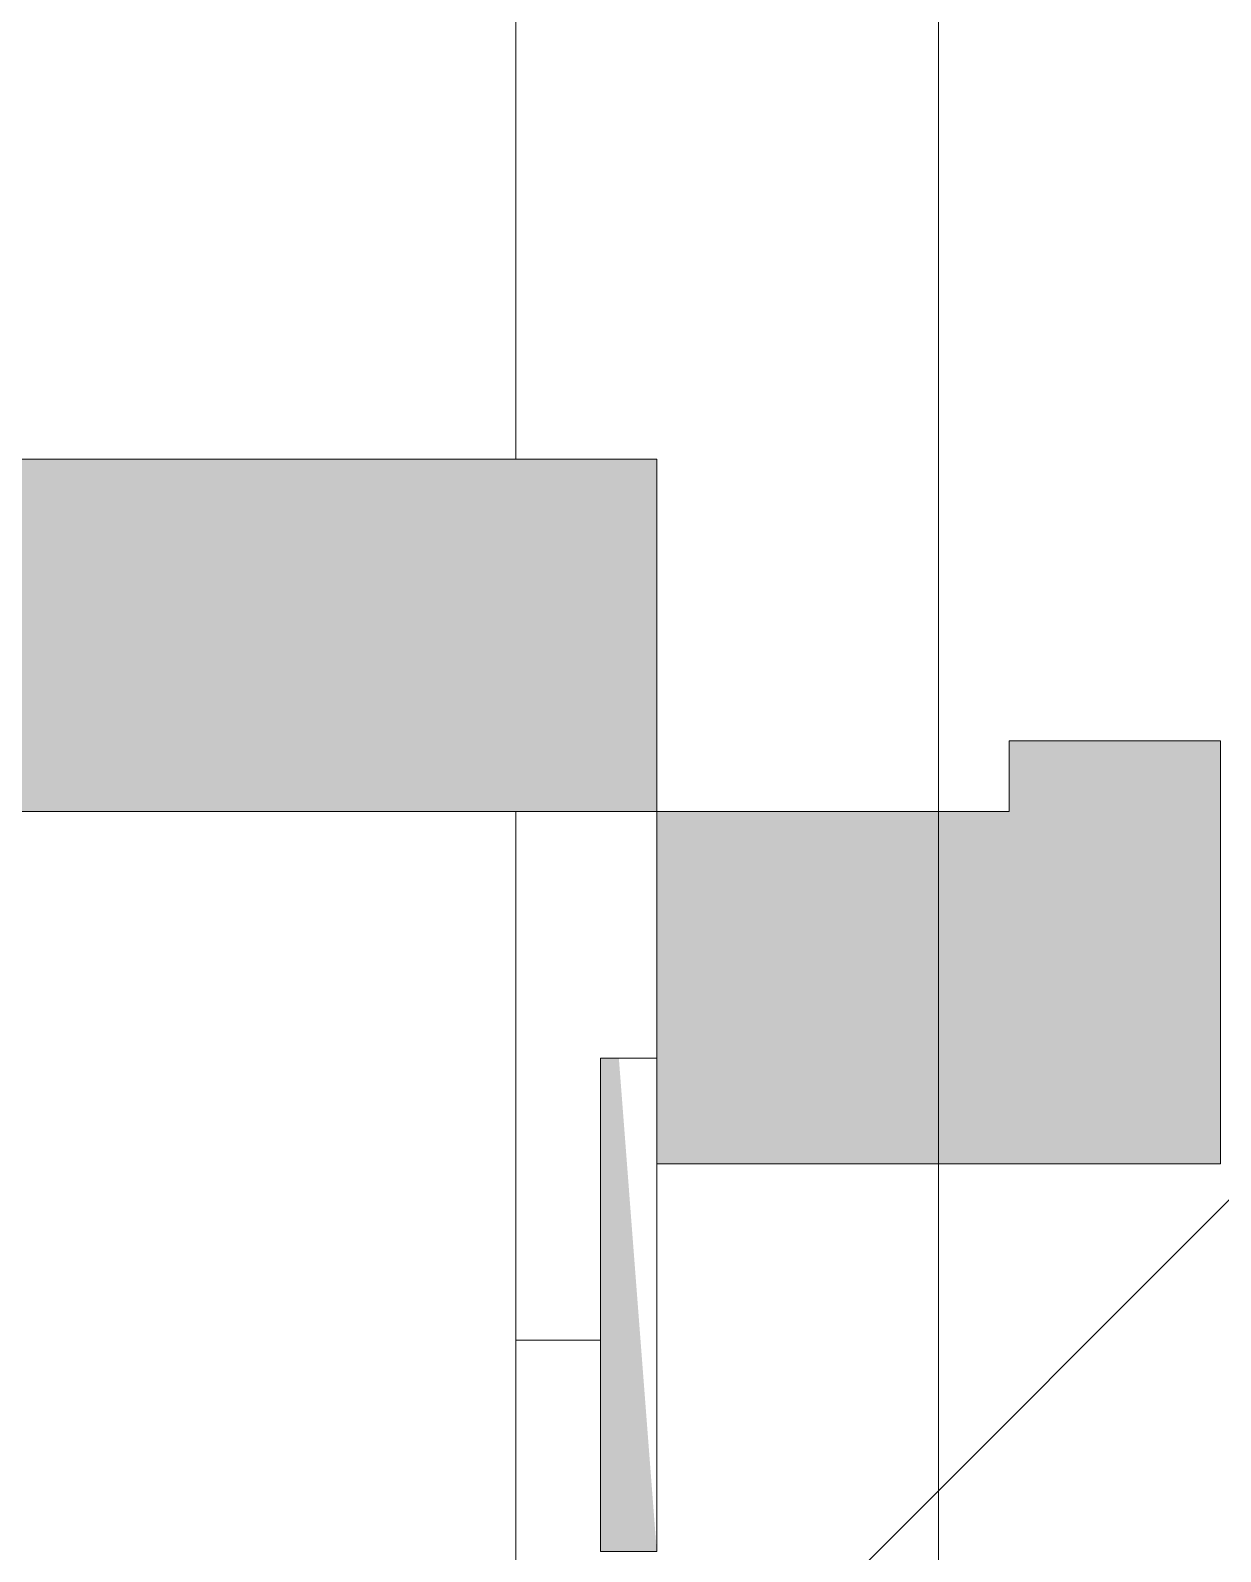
# Model space of a CAD drawing. Header units: millimetres. Extents: x 35928 to 232966, y -8553 to 29000.
# Drawn here: x 144137.5 to 144306.4, y 12070 to 12285.8 of the extents above; entities that cross this region are included whole.
import ezdxf

# ---------------------------------------------------------------- set-up
doc = ezdxf.new("R2010")
doc.units = ezdxf.units.MM
for name, color, linetype, lineweight, true_color in [('A-DOOR-1', 7, 'Continuous', 5, 0xaaaaaa), ('A-DOOR-2', 7, 'Continuous', 5, 0xe2e2e2), ('A-DOOR-FRAM-1', 7, 'Continuous', 5, 0xe2e2e2), ('A-DOOR-FRAM-2', 7, 'Continuous', 5, 0xaaaaaa), ('A-FLOR-1', 7, 'Continuous', 5, 0xaaaaaa)]:
    doc.layers.add(name, color=color, linetype=linetype, lineweight=lineweight, true_color=true_color)
doc.layers.add('I-WALL-5', color=7, linetype='Continuous', lineweight=5)
doc.layers.add('Оси', color=7, linetype='Continuous', lineweight=9)

# ---------------------------------------------------------------- blocks, each defined once
blk = doc.blocks.new('110_Дверь_СКБ_2Ст - Д-2 1450x2100h_Лестничная клетка EIS60-31891763-1_11_2_птичка')
at = {"layer": 'A-DOOR-2'}
blk.add_hatch(color=256, dxfattribs=at).paths.add_polyline_path([(-637.5, 110), (-587.5, 110), (-587.5, 510), (-637.5, 510), (-637.5, 130)])
h = blk.add_hatch(color=256, dxfattribs=at)
h.paths.add_polyline_path([(-687.5, 110), (-687.5, 30), (-627.5, 30), (-627.5, 60), (-637.5, 60), (-637.5, 110), (-657.78, 110)])
h.paths.add_polyline_path([(652.5, 60), (652.5, 30), (712.5, 30), (712.5, 110), (662.5, 110), (662.5, 60)])
at = {"layer": 'A-DOOR-FRAM-1'}
blk.add_hatch(color=256, dxfattribs=at).paths.add_polyline_path([(-742.5, 118), (-742.5, 110), (-672.5, 115.38), (-672.5, 118), (-712.5, 118)])
at = {"layer": 'A-DOOR-1'}
for p, q in [((-637.5, 510), (-637.5, 110)), ((-587.5, 110), (-587.5, 510)), ((-637.5, 110), (-587.5, 110))]:
    blk.add_line(p, q, dxfattribs=at)
blk.add_arc((-637.5, 110), 400, 360, 90, dxfattribs=at)
at = {"layer": 'A-DOOR-FRAM-2'}
for p, q in [((-672.5, 118), (-742.5, 118)), ((-742.5, 118), (-742.5, 110)), ((-672.5, 110), (-672.5, 118)), ((-742.5, 110), (-672.5, 110)), ((-637.5, 110), (-687.5, 110)), ((-687.5, 110), (-687.5, 30)), ((-637.5, 60), (-637.5, 110)), ((-627.5, 60), (-637.5, 60)), ((-627.5, 30), (-627.5, 60)), ((-687.5, 30), (-627.5, 30))]:
    blk.add_line(p, q, dxfattribs=at)

msp = doc.modelspace()

# ---------------------------------------------------------------- hatches: boundary and pattern name
at = {"layer": 'I-WALL-5'}
h = msp.add_hatch(dxfattribs=at)
h.set_pattern_fill('FP_78', color=256, style=0, pattern_type=2)
h.set_pattern_definition([(45, (105956.37, 0), (-285.123, 285.123), []), (45, (106241.5, 0), (-285.123, 285.123), [504.031, -100.806, 16.764, -84.042])])
h.paths.add_polyline_path([(144347.37, 11200), (144347.37, 12125), (144226.37, 12125), (144226.37, 11200)])
h.paths.add_polyline_path([(144226.37, 13525), (144347.37, 13525), (144347.37, 15200), (144226.37, 15200), (144226.37, 13550)])

# ---------------------------------------------------------------- linework, layer by layer
at = {"layer": 'A-FLOR-1'}
for p, q in [((144206.37, 13425), (144206.37, 12225)), ((144206.37, 11220), (144206.37, 12175)), ((144206.37, 12100), (144218.37, 12100))]:
    msp.add_line(p, q, dxfattribs=at)
at = {"layer": 'Оси'}
msp.add_line((144266.37, 11299.72), (144266.37, 23799.72), dxfattribs=at)

# ---------------------------------------------------------------- block references
at = {"layer": 'A-DOOR-1', "rotation": 89.99999999999991}
msp.add_blockref('110_Дверь_СКБ_2Ст - Д-2 1450x2100h_Лестничная клетка EIS60-31891763-1_11_2_птичка', (144336.37, 12812.5), dxfattribs=at)

doc.saveas('drawing.dxf')
